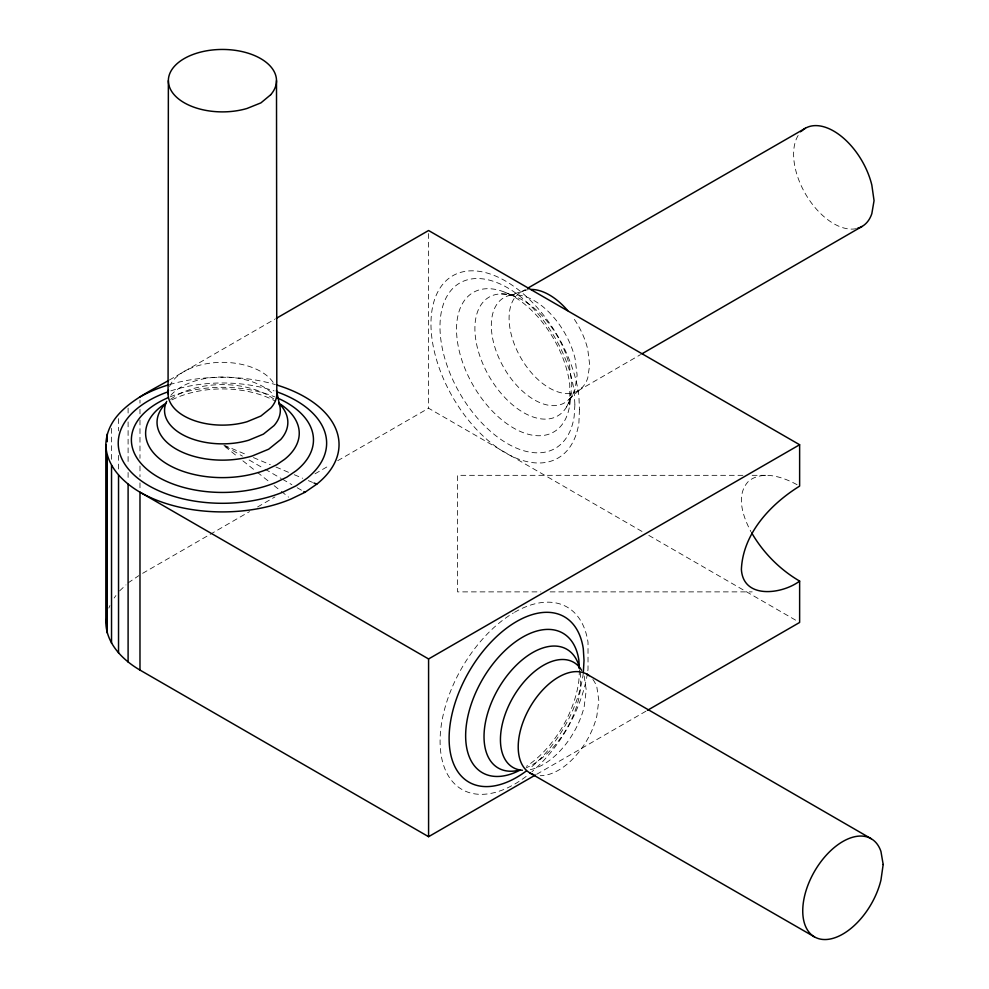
<?xml version="1.0" encoding="UTF-8"?>
<svg xmlns="http://www.w3.org/2000/svg" width="989" height="989" viewBox="0 0 989 989"><rect width="100%" height="100%" fill="white"/><g stroke="black" fill="none" stroke-linecap="round" stroke-linejoin="round"><path stroke-width="0.74" stroke-dasharray="4.95 3.71" d="M579.48 669.986L578.874 680.667A80.554 46.508 -60 0 1 526.445 766.339M569.751 404.934L569.751 384.474A80.554 46.508 60 0 0 482.484 289.147A80.554 46.508 60 0 0 482.484 399.494A80.554 46.508 60 0 0 569.751 404.934L571.827 384.56L569.516 365.843A68.587 39.597 60 0 0 494.883 294.759A68.587 39.597 60 0 0 494.883 385.364A68.587 39.597 60 0 0 569.516 400.446L571.308 392.831M108.864 608.087L109.927 605.515M566.598 406.887L572.483 394.834M114.155 597.999L115.911 595.563M119.595 590.903L125.974 584.895M568.959 399.432L582.014 387.688M128.1 582.892L138.794 575.66M577.91 390.865L640.6 354.594M169.379 380.023L274.93 319.138M142.651 573.323L249.537 511.61M257.56 506.974L274.93 496.948M315.009 473.805L329.708 465.325M337.719 460.701L428.583 408.234L643.468 532.305M536.693 774.276L646.138 711.091M520.894 292.126L526.235 289.048M509.014 295.587A60.7 35.048 60 0 1 575.066 358.5L577.119 375.078L575.066 389.134A60.7 35.048 60 0 1 509.014 375.783A60.7 35.048 60 0 1 509.014 295.587L525.703 290.16M797.06 484.697C782.892 477.032 763.421 470.232 748.97 480.79C735.124 494.71 742.974 516.703 750.923 531.637M742.912 475.326L457.573 475.326L457.573 591.879L540.859 591.879M752.172 475.326L767.6 475.326M550.119 591.879L752.172 591.879M501.374 293.906L514.75 294.833M504.588 292.126L515.801 296.824M223.848 445.174L247.782 455.212M253.419 457.586L270.306 464.669M275.943 467.031L288.615 472.346M294.252 474.708L302.696 478.256M308.333 480.617L312.549 482.385M648.809 535.395L796.961 620.931M225.109 446.126L242.466 456.152M249.141 459.996L263.828 468.477M265.163 469.243L281.185 478.491M282.52 479.269L291.866 484.659M297.207 487.738L302.547 490.828M224.837 446.496L238.065 457.005M242.874 460.825L256.102 471.345M257.313 472.297L269.329 481.853M274.138 485.673L280.159 490.457M281.358 491.409L288.578 497.146M584.178 676.019L586.242 690.075L584.178 706.653A60.7 35.048 -60 0 1 530.092 769.702M580.432 672.322L580.432 689.617L578.627 699.31A68.587 39.597 -60 0 1 526.173 767.81M428.583 233.577L428.583 408.234M139.981 400.051L139.981 403.116M139.981 409.248L139.981 413.847M139.981 419.979L139.981 458.315M139.981 465.98L139.981 476.723M139.981 482.855L139.981 488.986M128.1 408.074L128.1 414.218M128.1 421.883L128.1 464.818M128.1 472.482L128.1 480.147M118.532 418.619L118.532 430.883M118.532 455.422L118.532 469.231M111.534 428.385L111.534 460.59M170.207 396.824A91.05 52.565 0 0 1 274.658 396.824M170.813 390.878A104.191 60.156 0 0 1 274.052 390.878M169.49 384.597A116.615 67.326 0 0 1 275.375 384.597M170.862 395.254A57.894 33.416 0 0 1 222.438 377.007A57.894 33.416 0 0 1 274.015 395.254M170.541 399.395A65.41 37.755 0 0 1 275.35 400.186M171.888 399.877A76.821 44.357 0 0 1 275.523 401.225M169.564 386.415A54.37 31.388 0 0 1 220.3 362.37A54.37 31.388 0 0 1 274.138 384.041M855.98 228.706A56.694 32.736 60 0 1 805.355 193.72A56.694 32.736 60 0 1 800.373 132.39M528.336 289.641A57.016 32.921 60 0 0 524.442 363.643A57.016 32.921 60 0 0 587.738 378.021L589.691 364.83L587.738 349.253A57.016 32.921 60 0 0 573.101 317.518M514.515 612.315A105.254 60.762 -60 0 1 588.022 642.38L588.022 669.244A105.254 60.762 -60 0 1 587.627 672.137M587.404 673.583A105.254 60.762 -60 0 1 531.897 771.779M526.16 776.414A105.254 60.762 -60 0 1 440.365 748.475A105.254 60.762 -60 0 1 513.353 612.995M583.287 673.138A95.476 55.124 -60 0 1 529.498 768.552M592.893 679.492A57.016 32.921 -60 0 1 596.862 687.132L598.815 700.323L596.862 715.9A57.016 32.921 -60 0 1 540.217 775.697M579.443 409.644L578.911 422.773A105.254 60.762 60 0 1 464.867 415.578A105.254 60.762 60 0 1 464.867 271.419A105.254 60.762 60 0 1 578.911 395.909L579.443 409.644M574.893 404.724L574.176 416.357A95.476 55.124 60 0 1 470.727 409.842A95.476 55.124 60 0 1 470.727 279.083A95.476 55.124 60 0 1 574.176 392.015L574.893 404.724"/><path stroke-width="1.48" d="M168.068 393.733L168.365 80.665M583.374 671.729L584.017 660.429L583.3 648.796A95.476 55.124 -60 0 0 506.455 628.262A95.476 55.124 -60 0 0 449.822 749.328A95.476 55.124 -60 0 0 526.012 771.222M535.358 775.042L428.583 836.694L139.981 670.072C122.723 660.009 106.318 643.641 105.823 622.464L105.823 444.58C107.171 410.769 142.898 395.204 168.031 380.79M105.823 622.464L106.231 619.46M105.823 444.58C106.318 465.77 122.723 482.125 139.981 492.188A116.615 67.326 0 0 0 290.976 499.049L304.896 492.337L316.777 484.153A116.615 67.326 0 0 0 276.846 385.042M641.935 353.815L862.049 226.456M276.265 318.371L428.583 230.511L799.631 444.741L799.631 486.118C770.579 504.081 742.85 533.627 741.391 569.441C743.221 599.557 782.25 594.278 799.631 581.087L799.631 622.464L647.474 710.312M428.583 836.694L428.583 658.958L799.631 444.741M527.57 288.281L805.355 128.261M313.958 482.978L316.777 484.153M799.631 581.087C779.864 569.577 763.211 552.703 751.714 532.935M530.017 773.027L814.479 936.892M587.033 674.288L871.173 838.697M428.583 658.958L139.981 492.188L139.981 670.072M303.883 491.595L304.896 492.337M579.529 668.515L578.627 664.707A68.587 39.597 -60 0 0 498.221 688.839A68.587 39.597 -60 0 0 517.519 770.542M276.45 390.321L279.615 405.206M579.393 668.589L578.874 660.219A80.554 46.508 -60 0 0 517.531 640.353A80.554 46.508 -60 0 0 465.658 737.275A80.554 46.508 -60 0 0 520.066 770.11M276.5 80.665L276.809 393.733M128.1 484.153L128.1 662.037M118.532 475.153L118.532 653.037M111.534 465.386L111.534 643.27M107.257 434.047L107.257 441.724M107.257 455.113L107.257 632.997M139.981 396.985A116.615 67.326 0 0 1 168.019 385.042M277.377 397.974A91.05 52.565 0 0 1 296.07 470.789L286.81 477.168L275.968 482.397A91.05 52.565 0 0 1 149.314 471.197A91.05 52.565 0 0 1 167.487 397.961M276.871 391.842A104.191 60.156 0 0 1 306.726 478.503L296.107 485.809L283.682 491.805A104.191 60.156 0 0 1 135.802 476.562A104.191 60.156 0 0 1 167.994 391.842M278.725 402.634A57.894 33.416 0 0 1 274.015 425.604L263.395 434.146L248.721 440.216A57.894 33.416 0 0 1 185.709 436.273A57.894 33.416 0 0 1 166.721 401.361M276.636 391.273A54.37 31.388 0 0 1 270.875 407.987L260.911 416.023L247.114 421.71A54.37 31.388 0 0 1 191.347 419.484A54.37 31.388 0 0 1 168.439 390.049M280.715 405.243A65.41 37.755 0 0 1 280.715 439.524L268.699 449.179L252.133 456.028A65.41 37.755 0 0 1 176.19 449.08A65.41 37.755 0 0 1 164.162 405.243M279.133 403.351A76.821 44.357 0 0 1 284.535 459.378L276.759 464.731L267.636 469.132A76.821 44.357 0 0 1 165.175 462.84A76.821 44.357 0 0 1 165.732 403.351M801.275 131.426A56.694 32.736 60 0 1 839.97 135.258A56.694 32.736 60 0 1 871.828 185.067L874.053 200.656L871.828 213.673A56.694 32.736 60 0 1 857.265 228.41M531.093 289.456A57.016 32.921 60 0 1 567.698 310.583M533.566 774.622A57.016 32.921 -60 0 1 529.461 708.173A57.016 32.921 -60 0 1 589.172 675.722M522.39 770.258A60.7 35.048 -60 0 1 513.612 696.355A60.7 35.048 -60 0 1 581.606 670.319M883.177 864.497L880.952 880.086A56.694 32.736 -60 0 1 819.263 938.845A56.694 32.736 -60 0 1 819.263 863.953A56.694 32.736 -60 0 1 880.952 851.48L883.177 864.497M270.603 94.833L260.911 102.881L246.978 108.481A54.061 31.215 0 0 1 169.032 85.549A54.061 31.215 0 0 1 230.894 49.833A54.061 31.215 0 0 1 270.603 94.833"/></g></svg>
